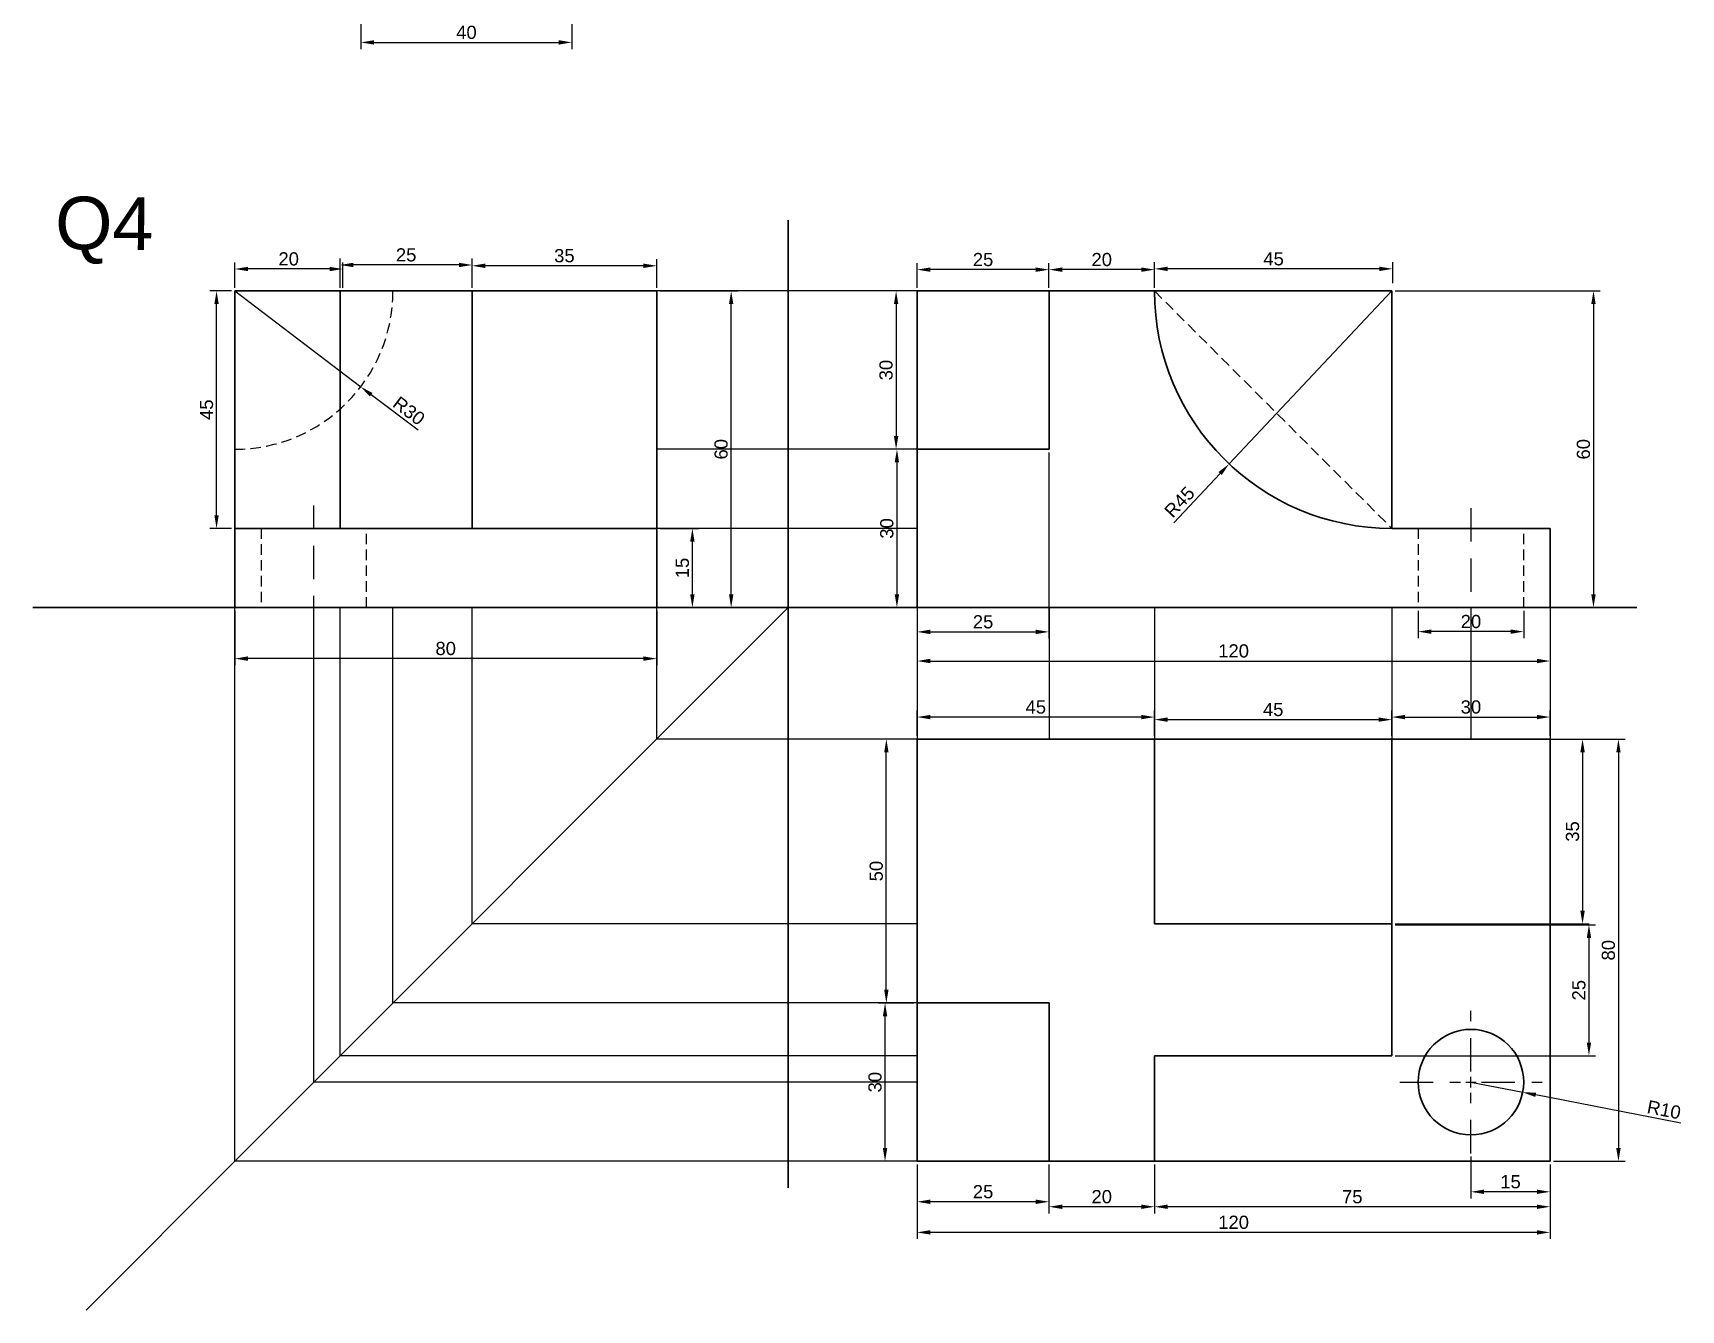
# Model space of a CAD drawing. Header units: millimetres. Extents: x 137 to 7220, y 7466 to 9893.
# Drawn here: x 1798.9 to 2111.3, y 8962.1 to 9204.1 of the extents above; entities that cross this region are included whole.
import ezdxf

# ---------------------------------------------------------------- set-up
doc = ezdxf.new("R2010")
doc.units = ezdxf.units.MM
doc.header["$PDMODE"] = 35
doc.header["$PDSIZE"] = 3
doc.linetypes.add('DASHED2', pattern=[9.525, 6.35, -3.175])
doc.linetypes.add('JIS_02_2.0', pattern=[3, 2, -1])
for name, color, linetype in [('Center Line', 3, 'DASHED2'), ('Dimensions', 1, 'Continuous'), ('Hidden Line', 50, 'JIS_02_2.0'), ('Projection', 140, 'Continuous'), ('Text', 7, 'Continuous')]:
    doc.layers.add(name, color=color, linetype=linetype)
doc.layers.add('Object', color=7, linetype='Continuous', lineweight=30)
doc.styles.get("Standard").update_dxf_attribs({"font": 'arial.ttf'})
doc.dimstyles.new('ISO-25', dxfattribs={"dimtxt": 2.5, "dimasz": 2.5, "dimexe": 1.25, "dimexo": 0.625, "dimtad": 1, "dimdec": 0, "dimtxsty": 'Standard', "dimcen": 2.5, "dimadec": 0, "dimazin": 0, "dimtfac": 1, "dimtdec": 0, "dimtmove": 0, "dimatfit": 3, "dimfxl": 1, "dimarcsym": 0})

# ---------------------------------------------------------------- blocks, each defined once
blk = doc.blocks.new('*D523')
at = {"layer": 'Defpoints', "color": 0, "transparency": 16777216}
for p in [(1861.06, 9210.65), (1901.06, 9210.65), (1901.06, 9202.35)]:
    blk.add_point(p, dxfattribs=at)
at = {"layer": 'Dimensions', "color": 0, "lineweight": -2, "transparency": 16777216}
for p, q in [((1861.06, 9210.02), (1861.06, 9201.1)), ((1901.06, 9210.02), (1901.06, 9201.1)), ((1863.56, 9202.35), (1898.56, 9202.35))]:
    blk.add_line(p, q, dxfattribs=at)
at = {"layer": 'Dimensions', "color": 0, "transparency": 16777216}
for points in [[(1863.56, 9202.77), (1863.56, 9201.93), (1861.06, 9202.35)], [(1898.56, 9202.77), (1898.56, 9201.93), (1901.06, 9202.35)]]:
    blk.add_solid(points, dxfattribs=at)
at = {"layer": 'Dimensions', "color": 0, "transparency": 16777216, "insert": (1881.06, 9204.25), "char_height": 2.5, "attachment_point": 5}
blk.add_mtext('40', dxfattribs=at)
blk = doc.blocks.new('*D527')
at = {"layer": 'Defpoints', "color": 0, "transparency": 16777216}
for p in [(1917.13, 9155.25), (1931.25, 9155.25), (1917.13, 9095.25)]:
    blk.add_point(p, dxfattribs=at)
at = {"layer": 'Dimensions', "color": 0, "lineweight": -2, "transparency": 16777216}
for p, q in [((1917.75, 9155.25), (1932.5, 9155.25)), ((1931.25, 9097.75), (1931.25, 9152.75)), ((1917.75, 9095.25), (1932.5, 9095.25))]:
    blk.add_line(p, q, dxfattribs=at)
at = {"layer": 'Dimensions', "color": 0, "transparency": 16777216}
for points in [[(1930.84, 9152.75), (1931.67, 9152.75), (1931.25, 9155.25)], [(1930.84, 9097.75), (1931.67, 9097.75), (1931.25, 9095.25)]]:
    blk.add_solid(points, dxfattribs=at)
at = {"layer": 'Dimensions', "color": 0, "transparency": 16777216, "insert": (1929.35, 9125.25), "char_height": 2.5, "attachment_point": 5, "rotation": 90}
blk.add_mtext('60', dxfattribs=at)
blk = doc.blocks.new('*D528')
at = {"layer": 'Defpoints', "color": 0, "transparency": 16777216}
for p in [(1917.13, 9110.25), (1923.9, 9110.25), (1917.13, 9095.25)]:
    blk.add_point(p, dxfattribs=at)
at = {"layer": 'Dimensions', "color": 0, "lineweight": -2, "transparency": 16777216}
for p, q in [((1917.75, 9110.25), (1925.15, 9110.25)), ((1923.9, 9097.75), (1923.9, 9107.75)), ((1917.75, 9095.25), (1925.15, 9095.25))]:
    blk.add_line(p, q, dxfattribs=at)
at = {"layer": 'Dimensions', "color": 0, "transparency": 16777216}
for points in [[(1923.48, 9107.75), (1924.32, 9107.75), (1923.9, 9110.25)], [(1923.48, 9097.75), (1924.32, 9097.75), (1923.9, 9095.25)]]:
    blk.add_solid(points, dxfattribs=at)
at = {"layer": 'Dimensions', "color": 0, "transparency": 16777216, "insert": (1922, 9102.75), "char_height": 2.5, "attachment_point": 5, "rotation": 90}
blk.add_mtext('15', dxfattribs=at)
blk = doc.blocks.new('*D529')
at = {"layer": 'Defpoints', "color": 0, "transparency": 16777216}
for p in [(1837.13, 9095.25), (1917.13, 9095.25), (1837.13, 9085.57)]:
    blk.add_point(p, dxfattribs=at)
at = {"layer": 'Dimensions', "color": 0, "lineweight": -2, "transparency": 16777216}
for p, q in [((1837.13, 9094.62), (1837.13, 9084.32)), ((1917.13, 9094.62), (1917.13, 9084.32)), ((1914.63, 9085.57), (1839.63, 9085.57))]:
    blk.add_line(p, q, dxfattribs=at)
at = {"layer": 'Dimensions', "color": 0, "transparency": 16777216}
for points in [[(1839.63, 9085.99), (1839.63, 9085.16), (1837.13, 9085.57)], [(1914.63, 9085.99), (1914.63, 9085.16), (1917.13, 9085.57)]]:
    blk.add_solid(points, dxfattribs=at)
at = {"layer": 'Dimensions', "color": 0, "transparency": 16777216, "insert": (1877.13, 9087.48), "char_height": 2.5, "attachment_point": 5}
blk.add_mtext('80', dxfattribs=at)
blk = doc.blocks.new('*D530')
at = {"layer": 'Defpoints', "color": 0, "transparency": 16777216}
for p in [(1882.13, 9160.02), (1882.13, 9155.25), (1917.13, 9155.25)]:
    blk.add_point(p, dxfattribs=at)
at = {"layer": 'Dimensions', "color": 0, "lineweight": -2, "transparency": 16777216}
for p, q in [((1882.13, 9155.87), (1882.13, 9161.27)), ((1914.63, 9160.02), (1884.63, 9160.02)), ((1917.13, 9155.87), (1917.13, 9161.27))]:
    blk.add_line(p, q, dxfattribs=at)
at = {"layer": 'Dimensions', "color": 0, "transparency": 16777216}
for points in [[(1884.63, 9160.44), (1884.63, 9159.6), (1882.13, 9160.02)], [(1914.63, 9160.44), (1914.63, 9159.6), (1917.13, 9160.02)]]:
    blk.add_solid(points, dxfattribs=at)
at = {"layer": 'Dimensions', "color": 0, "transparency": 16777216, "insert": (1899.63, 9161.92), "char_height": 2.5, "attachment_point": 5}
blk.add_mtext('35', dxfattribs=at)
blk = doc.blocks.new('*D531')
at = {"layer": 'Defpoints', "color": 0, "transparency": 16777216}
for p in [(1857.13, 9160.17), (1857.13, 9155.25), (1882.13, 9155.25)]:
    blk.add_point(p, dxfattribs=at)
at = {"layer": 'Dimensions', "color": 0, "lineweight": -2, "transparency": 16777216}
for p, q in [((1857.13, 9155.87), (1857.13, 9161.42)), ((1879.63, 9160.17), (1859.63, 9160.17)), ((1882.13, 9155.87), (1882.13, 9161.42))]:
    blk.add_line(p, q, dxfattribs=at)
at = {"layer": 'Dimensions', "color": 0, "transparency": 16777216}
for points in [[(1859.63, 9160.59), (1859.63, 9159.75), (1857.13, 9160.17)], [(1879.63, 9160.59), (1879.63, 9159.75), (1882.13, 9160.17)]]:
    blk.add_solid(points, dxfattribs=at)
at = {"layer": 'Dimensions', "color": 0, "transparency": 16777216, "insert": (1869.63, 9162.07), "char_height": 2.5, "attachment_point": 5}
blk.add_mtext('25', dxfattribs=at)
blk = doc.blocks.new('*D532')
at = {"layer": 'Defpoints', "color": 0, "transparency": 16777216}
for p in [(1837.13, 9159.41), (1837.13, 9155.25), (1857.6, 9155.25)]:
    blk.add_point(p, dxfattribs=at)
at = {"layer": 'Dimensions', "color": 0, "lineweight": -2, "transparency": 16777216}
for p, q in [((1837.13, 9155.87), (1837.13, 9160.66)), ((1855.1, 9159.41), (1839.63, 9159.41)), ((1857.6, 9155.87), (1857.6, 9160.66))]:
    blk.add_line(p, q, dxfattribs=at)
at = {"layer": 'Dimensions', "color": 0, "transparency": 16777216}
for points in [[(1839.63, 9159.83), (1839.63, 9159), (1837.13, 9159.41)], [(1855.1, 9159.83), (1855.1, 9159), (1857.6, 9159.41)]]:
    blk.add_solid(points, dxfattribs=at)
at = {"layer": 'Dimensions', "color": 0, "transparency": 16777216, "insert": (1847.36, 9161.31), "char_height": 2.5, "attachment_point": 5}
blk.add_mtext('20', dxfattribs=at)
blk = doc.blocks.new('*D533')
at = {"layer": 'Defpoints', "color": 0, "transparency": 16777216}
for p in [(1837.13, 9155.25), (1861.01, 9137.09)]:
    blk.add_point(p, dxfattribs=at)
at = {"layer": 'Dimensions', "color": 0, "lineweight": -2, "transparency": 16777216}
for p, q in [((1837.13, 9155.25), (1861.01, 9137.09)), ((1871.88, 9128.84), (1863, 9135.58))]:
    blk.add_line(p, q, dxfattribs=at)
at = {"layer": 'Dimensions', "color": 0, "transparency": 16777216}
blk.add_solid([(1863.25, 9135.91), (1862.75, 9135.25), (1861.01, 9137.09)], dxfattribs=at)
at = {"layer": 'Dimensions', "color": 0, "transparency": 16777216, "insert": (1870.16, 9132.53), "char_height": 2.5, "attachment_point": 5, "rotation": 322.7643}
blk.add_mtext('R30', dxfattribs=at)
blk = doc.blocks.new('*D534')
at = {"layer": 'Defpoints', "color": 0, "transparency": 16777216}
for p in [(1833.68, 9155.25), (1837.13, 9155.25), (1837.13, 9110.25)]:
    blk.add_point(p, dxfattribs=at)
at = {"layer": 'Dimensions', "color": 0, "lineweight": -2, "transparency": 16777216}
for p, q in [((1836.5, 9155.25), (1832.43, 9155.25)), ((1833.68, 9112.75), (1833.68, 9152.75)), ((1836.5, 9110.25), (1832.43, 9110.25))]:
    blk.add_line(p, q, dxfattribs=at)
at = {"layer": 'Dimensions', "color": 0, "transparency": 16777216}
for points in [[(1833.27, 9152.75), (1834.1, 9152.75), (1833.68, 9155.25)], [(1833.27, 9112.75), (1834.1, 9112.75), (1833.68, 9110.25)]]:
    blk.add_solid(points, dxfattribs=at)
at = {"layer": 'Dimensions', "color": 0, "transparency": 16777216, "insert": (1831.79, 9132.75), "char_height": 2.5, "attachment_point": 5, "rotation": 90}
blk.add_mtext('45', dxfattribs=at)
blk = doc.blocks.new('*D535')
at = {"layer": 'Defpoints', "color": 0, "transparency": 16777216}
for p in [(2056.51, 9155.25), (2086.51, 9095.25), (2094.74, 9095.25)]:
    blk.add_point(p, dxfattribs=at)
at = {"layer": 'Dimensions', "color": 0, "lineweight": -2, "transparency": 16777216}
for p, q in [((2057.14, 9155.25), (2095.99, 9155.25)), ((2094.74, 9152.75), (2094.74, 9097.75)), ((2087.14, 9095.25), (2095.99, 9095.25))]:
    blk.add_line(p, q, dxfattribs=at)
at = {"layer": 'Dimensions', "color": 0, "transparency": 16777216}
for points in [[(2094.32, 9152.75), (2095.16, 9152.75), (2094.74, 9155.25)], [(2094.32, 9097.75), (2095.16, 9097.75), (2094.74, 9095.25)]]:
    blk.add_solid(points, dxfattribs=at)
at = {"layer": 'Dimensions', "color": 0, "transparency": 16777216, "insert": (2092.84, 9125.25), "char_height": 2.5, "attachment_point": 5, "rotation": 90}
blk.add_mtext('60', dxfattribs=at)
blk = doc.blocks.new('*D536')
at = {"layer": 'Defpoints', "color": 0, "transparency": 16777216}
for p in [(2011.51, 9159.44), (2011.51, 9155.25), (2056.67, 9156.1)]:
    blk.add_point(p, dxfattribs=at)
at = {"layer": 'Dimensions', "color": 0, "lineweight": -2, "transparency": 16777216}
for p, q in [((2011.51, 9155.87), (2011.51, 9160.69)), ((2054.17, 9159.44), (2014.01, 9159.44)), ((2056.67, 9156.72), (2056.67, 9160.69))]:
    blk.add_line(p, q, dxfattribs=at)
at = {"layer": 'Dimensions', "color": 0, "transparency": 16777216}
for points in [[(2014.01, 9159.85), (2014.01, 9159.02), (2011.51, 9159.44)], [(2054.17, 9159.85), (2054.17, 9159.02), (2056.67, 9159.44)]]:
    blk.add_solid(points, dxfattribs=at)
at = {"layer": 'Dimensions', "color": 0, "transparency": 16777216, "insert": (2034.09, 9161.33), "char_height": 2.5, "attachment_point": 5}
blk.add_mtext('45', dxfattribs=at)
blk = doc.blocks.new('*D537')
at = {"layer": 'Defpoints', "color": 0, "transparency": 16777216}
for p in [(1991.51, 9159.29), (1991.51, 9155.25), (2011.51, 9155.25)]:
    blk.add_point(p, dxfattribs=at)
at = {"layer": 'Dimensions', "color": 0, "lineweight": -2, "transparency": 16777216}
for p, q in [((1991.51, 9155.87), (1991.51, 9160.54)), ((2009.01, 9159.29), (1994.01, 9159.29)), ((2011.51, 9155.87), (2011.51, 9160.54))]:
    blk.add_line(p, q, dxfattribs=at)
at = {"layer": 'Dimensions', "color": 0, "transparency": 16777216}
for points in [[(1994.01, 9159.7), (1994.01, 9158.87), (1991.51, 9159.29)], [(2009.01, 9159.7), (2009.01, 9158.87), (2011.51, 9159.29)]]:
    blk.add_solid(points, dxfattribs=at)
at = {"layer": 'Dimensions', "color": 0, "transparency": 16777216, "insert": (2001.51, 9161.19), "char_height": 2.5, "attachment_point": 5}
blk.add_mtext('20', dxfattribs=at)
blk = doc.blocks.new('*D538')
at = {"layer": 'Defpoints', "color": 0, "transparency": 16777216}
for p in [(1966.51, 9159.29), (1966.51, 9155.25), (1991.51, 9155.25)]:
    blk.add_point(p, dxfattribs=at)
at = {"layer": 'Dimensions', "color": 0, "lineweight": -2, "transparency": 16777216}
for p, q in [((1966.51, 9155.87), (1966.51, 9160.54)), ((1989.01, 9159.29), (1969.01, 9159.29)), ((1991.51, 9155.87), (1991.51, 9160.54))]:
    blk.add_line(p, q, dxfattribs=at)
at = {"layer": 'Dimensions', "color": 0, "transparency": 16777216}
for points in [[(1969.01, 9159.7), (1969.01, 9158.87), (1966.51, 9159.29)], [(1989.01, 9159.7), (1989.01, 9158.87), (1991.51, 9159.29)]]:
    blk.add_solid(points, dxfattribs=at)
at = {"layer": 'Dimensions', "color": 0, "transparency": 16777216, "insert": (1979.01, 9161.19), "char_height": 2.5, "attachment_point": 5}
blk.add_mtext('25', dxfattribs=at)
blk = doc.blocks.new('*D539')
at = {"layer": 'Defpoints', "color": 0, "transparency": 16777216}
for p in [(1966.51, 9155.25), (1962.52, 9125.25), (1966.51, 9125.25)]:
    blk.add_point(p, dxfattribs=at)
at = {"layer": 'Dimensions', "color": 0, "lineweight": -2, "transparency": 16777216}
for p, q in [((1965.89, 9155.25), (1961.27, 9155.25)), ((1962.52, 9152.75), (1962.52, 9127.75)), ((1965.89, 9125.25), (1961.27, 9125.25))]:
    blk.add_line(p, q, dxfattribs=at)
at = {"layer": 'Dimensions', "color": 0, "transparency": 16777216}
for points in [[(1962.11, 9152.75), (1962.94, 9152.75), (1962.52, 9155.25)], [(1962.11, 9127.75), (1962.94, 9127.75), (1962.52, 9125.25)]]:
    blk.add_solid(points, dxfattribs=at)
at = {"layer": 'Dimensions', "color": 0, "transparency": 16777216, "insert": (1960.62, 9140.25), "char_height": 2.5, "attachment_point": 5, "rotation": 90}
blk.add_mtext('30', dxfattribs=at)
blk = doc.blocks.new('*D540')
at = {"layer": 'Defpoints', "color": 0, "transparency": 16777216}
for p in [(1966.51, 9125.25), (1962.68, 9095.25), (1966.51, 9095.25)]:
    blk.add_point(p, dxfattribs=at)
at = {"layer": 'Dimensions', "color": 0, "lineweight": -2, "transparency": 16777216}
for p, q in [((1965.89, 9125.25), (1961.43, 9125.25)), ((1962.68, 9122.75), (1962.68, 9097.75)), ((1965.89, 9095.25), (1961.43, 9095.25))]:
    blk.add_line(p, q, dxfattribs=at)
at = {"layer": 'Dimensions', "color": 0, "transparency": 16777216}
for points in [[(1962.26, 9122.75), (1963.09, 9122.75), (1962.68, 9125.25)], [(1962.26, 9097.75), (1963.09, 9097.75), (1962.68, 9095.25)]]:
    blk.add_solid(points, dxfattribs=at)
at = {"layer": 'Dimensions', "color": 0, "transparency": 16777216, "insert": (1960.77, 9110.25), "char_height": 2.5, "attachment_point": 5, "rotation": 90}
blk.add_mtext('30', dxfattribs=at)
blk = doc.blocks.new('*D541')
at = {"layer": 'Defpoints', "color": 0, "transparency": 16777216}
for p in [(1966.51, 9095.25), (2086.51, 9095.25), (2086.51, 9085.12)]:
    blk.add_point(p, dxfattribs=at)
at = {"layer": 'Dimensions', "color": 0, "lineweight": -2, "transparency": 16777216}
for p, q in [((1966.51, 9094.62), (1966.51, 9083.87)), ((2086.51, 9094.62), (2086.51, 9083.87)), ((1969.01, 9085.12), (2084.01, 9085.12))]:
    blk.add_line(p, q, dxfattribs=at)
at = {"layer": 'Dimensions', "color": 0, "transparency": 16777216}
for points in [[(1969.01, 9085.54), (1969.01, 9084.7), (1966.51, 9085.12)], [(2084.01, 9085.54), (2084.01, 9084.7), (2086.51, 9085.12)]]:
    blk.add_solid(points, dxfattribs=at)
at = {"layer": 'Dimensions', "color": 0, "transparency": 16777216, "insert": (2026.51, 9087.02), "char_height": 2.5, "attachment_point": 5}
blk.add_mtext('120', dxfattribs=at)
blk = doc.blocks.new('*D542')
at = {"layer": 'Defpoints', "color": 0, "transparency": 16777216}
for p in [(2061.51, 9095.25), (2081.51, 9095.25), (2061.51, 9090.69)]:
    blk.add_point(p, dxfattribs=at)
at = {"layer": 'Dimensions', "color": 0, "lineweight": -2, "transparency": 16777216}
for p, q in [((2061.51, 9094.62), (2061.51, 9089.44)), ((2081.51, 9094.62), (2081.51, 9089.44)), ((2079.01, 9090.69), (2064.01, 9090.69))]:
    blk.add_line(p, q, dxfattribs=at)
at = {"layer": 'Dimensions', "color": 0, "transparency": 16777216}
for points in [[(2064.01, 9091.11), (2064.01, 9090.27), (2061.51, 9090.69)], [(2079.01, 9091.11), (2079.01, 9090.27), (2081.51, 9090.69)]]:
    blk.add_solid(points, dxfattribs=at)
at = {"layer": 'Dimensions', "color": 0, "transparency": 16777216, "insert": (2071.51, 9092.59), "char_height": 2.5, "attachment_point": 5}
blk.add_mtext('20', dxfattribs=at)
blk = doc.blocks.new('*D543')
at = {"layer": 'Defpoints', "color": 0, "transparency": 16777216}
for p in [(1966.51, 9125.25), (1991.51, 9125.25), (1991.51, 9090.64)]:
    blk.add_point(p, dxfattribs=at)
at = {"layer": 'Dimensions', "color": 0, "lineweight": -2, "transparency": 16777216}
for p, q in [((1966.51, 9124.62), (1966.51, 9089.39)), ((1991.51, 9124.62), (1991.51, 9089.39)), ((1969.01, 9090.64), (1989.01, 9090.64))]:
    blk.add_line(p, q, dxfattribs=at)
at = {"layer": 'Dimensions', "color": 0, "transparency": 16777216}
for points in [[(1969.01, 9091.06), (1969.01, 9090.22), (1966.51, 9090.64)], [(1989.01, 9091.06), (1989.01, 9090.22), (1991.51, 9090.64)]]:
    blk.add_solid(points, dxfattribs=at)
at = {"layer": 'Dimensions', "color": 0, "transparency": 16777216, "insert": (1979.01, 9092.54), "char_height": 2.5, "attachment_point": 5}
blk.add_mtext('25', dxfattribs=at)
blk = doc.blocks.new('*D544')
at = {"layer": 'Defpoints', "color": 0, "transparency": 16777216}
for p in [(2086.51, 9070.31), (2086.51, 8990.31), (2099.47, 8990.31)]:
    blk.add_point(p, dxfattribs=at)
at = {"layer": 'Dimensions', "color": 0, "lineweight": -2, "transparency": 16777216}
for p, q in [((2087.14, 9070.31), (2100.72, 9070.31)), ((2099.47, 9067.81), (2099.47, 8992.81)), ((2087.14, 8990.31), (2100.72, 8990.31))]:
    blk.add_line(p, q, dxfattribs=at)
at = {"layer": 'Dimensions', "color": 0, "transparency": 16777216}
for points in [[(2099.06, 9067.81), (2099.89, 9067.81), (2099.47, 9070.31)], [(2099.06, 8992.81), (2099.89, 8992.81), (2099.47, 8990.31)]]:
    blk.add_solid(points, dxfattribs=at)
at = {"layer": 'Dimensions', "color": 0, "transparency": 16777216, "insert": (2097.57, 9030.31), "char_height": 2.5, "attachment_point": 5, "rotation": 90}
blk.add_mtext('80', dxfattribs=at)
blk = doc.blocks.new('*D545')
at = {"layer": 'Defpoints', "color": 0, "transparency": 16777216}
for p in [(1966.51, 8990.31), (2086.51, 8990.31), (1966.51, 8976.84)]:
    blk.add_point(p, dxfattribs=at)
at = {"layer": 'Dimensions', "color": 0, "lineweight": -2, "transparency": 16777216}
for p, q in [((1966.51, 8989.69), (1966.51, 8975.59)), ((2086.51, 8989.69), (2086.51, 8975.59)), ((2084.01, 8976.84), (1969.01, 8976.84))]:
    blk.add_line(p, q, dxfattribs=at)
at = {"layer": 'Dimensions', "color": 0, "transparency": 16777216}
for points in [[(1969.01, 8977.26), (1969.01, 8976.42), (1966.51, 8976.84)], [(2084.01, 8977.26), (2084.01, 8976.42), (2086.51, 8976.84)]]:
    blk.add_solid(points, dxfattribs=at)
at = {"layer": 'Dimensions', "color": 0, "transparency": 16777216, "insert": (2026.51, 8978.74), "char_height": 2.5, "attachment_point": 5}
blk.add_mtext('120', dxfattribs=at)
blk = doc.blocks.new('*D546')
at = {"layer": 'Defpoints', "color": 0, "transparency": 16777216}
for p in [(1991.51, 8990.31), (2011.51, 8990.31), (1991.51, 8981.7)]:
    blk.add_point(p, dxfattribs=at)
at = {"layer": 'Dimensions', "color": 0, "lineweight": -2, "transparency": 16777216}
for p, q in [((1991.51, 8989.69), (1991.51, 8980.45)), ((2011.51, 8989.69), (2011.51, 8980.45)), ((2009.01, 8981.7), (1994.01, 8981.7))]:
    blk.add_line(p, q, dxfattribs=at)
at = {"layer": 'Dimensions', "color": 0, "transparency": 16777216}
for points in [[(1994.01, 8982.11), (1994.01, 8981.28), (1991.51, 8981.7)], [(2009.01, 8982.11), (2009.01, 8981.28), (2011.51, 8981.7)]]:
    blk.add_solid(points, dxfattribs=at)
at = {"layer": 'Dimensions', "color": 0, "transparency": 16777216, "insert": (2001.51, 8983.6), "char_height": 2.5, "attachment_point": 5}
blk.add_mtext('20', dxfattribs=at)
blk = doc.blocks.new('*D418')
at = {"layer": 'Defpoints', "color": 0, "transparency": 16777216}
for p in [(1966.51, 8990.31), (1991.51, 8990.31), (1966.51, 8982.64)]:
    blk.add_point(p, dxfattribs=at)
at = {"layer": 'Dimensions', "color": 0, "lineweight": -2, "transparency": 16777216}
for p, q in [((1966.51, 8989.69), (1966.51, 8981.39)), ((1991.51, 8989.69), (1991.51, 8981.39)), ((1989.01, 8982.64), (1969.01, 8982.64))]:
    blk.add_line(p, q, dxfattribs=at)
at = {"layer": 'Dimensions', "color": 0, "transparency": 16777216}
for points in [[(1969.01, 8983.06), (1969.01, 8982.22), (1966.51, 8982.64)], [(1989.01, 8983.06), (1989.01, 8982.22), (1991.51, 8982.64)]]:
    blk.add_solid(points, dxfattribs=at)
at = {"layer": 'Dimensions', "color": 0, "transparency": 16777216, "insert": (1979.01, 8984.54), "char_height": 2.5, "attachment_point": 5}
blk.add_mtext('25', dxfattribs=at)
blk = doc.blocks.new('*D419')
at = {"layer": 'Defpoints', "color": 0, "transparency": 16777216}
for p in [(2011.51, 8990.31), (2086.51, 8990.31), (2011.51, 8981.7)]:
    blk.add_point(p, dxfattribs=at)
at = {"layer": 'Dimensions', "color": 0, "lineweight": -2, "transparency": 16777216}
for p, q in [((2011.51, 8989.69), (2011.51, 8980.45)), ((2086.51, 8989.69), (2086.51, 8980.45)), ((2084.01, 8981.7), (2014.01, 8981.7))]:
    blk.add_line(p, q, dxfattribs=at)
at = {"layer": 'Dimensions', "color": 0, "transparency": 16777216}
for points in [[(2014.01, 8982.11), (2014.01, 8981.28), (2011.51, 8981.7)], [(2084.01, 8982.11), (2084.01, 8981.28), (2086.51, 8981.7)]]:
    blk.add_solid(points, dxfattribs=at)
at = {"layer": 'Dimensions', "color": 0, "transparency": 16777216, "insert": (2049.01, 8983.59), "char_height": 2.5, "attachment_point": 5}
blk.add_mtext('75', dxfattribs=at)
blk = doc.blocks.new('*D547')
at = {"layer": 'Defpoints', "color": 0, "transparency": 16777216}
for p in [(1960.43, 9020.31), (1966.51, 9020.31), (1966.51, 8990.31)]:
    blk.add_point(p, dxfattribs=at)
at = {"layer": 'Dimensions', "color": 0, "lineweight": -2, "transparency": 16777216}
for p, q in [((1965.89, 9020.31), (1959.18, 9020.31)), ((1960.43, 8992.81), (1960.43, 9017.81)), ((1965.89, 8990.31), (1959.18, 8990.31))]:
    blk.add_line(p, q, dxfattribs=at)
at = {"layer": 'Dimensions', "color": 0, "transparency": 16777216}
for points in [[(1960.01, 9017.81), (1960.85, 9017.81), (1960.43, 9020.31)], [(1960.01, 8992.81), (1960.85, 8992.81), (1960.43, 8990.31)]]:
    blk.add_solid(points, dxfattribs=at)
at = {"layer": 'Dimensions', "color": 0, "transparency": 16777216, "insert": (1958.53, 9005.31), "char_height": 2.5, "attachment_point": 5, "rotation": 90}
blk.add_mtext('30', dxfattribs=at)
blk = doc.blocks.new('*D548')
at = {"layer": 'Defpoints', "color": 0, "transparency": 16777216}
for p in [(1960.67, 9070.31), (1966.51, 9070.31), (1966.51, 9020.31)]:
    blk.add_point(p, dxfattribs=at)
at = {"layer": 'Dimensions', "color": 0, "lineweight": -2, "transparency": 16777216}
for p, q in [((1965.89, 9070.31), (1959.42, 9070.31)), ((1960.67, 9022.81), (1960.67, 9067.81)), ((1965.89, 9020.31), (1959.42, 9020.31))]:
    blk.add_line(p, q, dxfattribs=at)
at = {"layer": 'Dimensions', "color": 0, "transparency": 16777216}
for points in [[(1960.26, 9067.81), (1961.09, 9067.81), (1960.67, 9070.31)], [(1960.26, 9022.81), (1961.09, 9022.81), (1960.67, 9020.31)]]:
    blk.add_solid(points, dxfattribs=at)
at = {"layer": 'Dimensions', "color": 0, "transparency": 16777216, "insert": (1958.77, 9045.31), "char_height": 2.5, "attachment_point": 5, "rotation": 90}
blk.add_mtext('50', dxfattribs=at)
blk = doc.blocks.new('*D549')
at = {"layer": 'Defpoints', "color": 0, "transparency": 16777216}
for p in [(1966.51, 9074.5), (1966.51, 9070.31), (2011.51, 9070.31)]:
    blk.add_point(p, dxfattribs=at)
at = {"layer": 'Dimensions', "color": 0, "lineweight": -2, "transparency": 16777216}
for p, q in [((1966.51, 9070.94), (1966.51, 9075.75)), ((2009.01, 9074.5), (1969.01, 9074.5)), ((2011.51, 9070.94), (2011.51, 9075.75))]:
    blk.add_line(p, q, dxfattribs=at)
at = {"layer": 'Dimensions', "color": 0, "transparency": 16777216}
for points in [[(1969.01, 9074.91), (1969.01, 9074.08), (1966.51, 9074.5)], [(2009.01, 9074.91), (2009.01, 9074.08), (2011.51, 9074.5)]]:
    blk.add_solid(points, dxfattribs=at)
at = {"layer": 'Dimensions', "color": 0, "transparency": 16777216, "insert": (1989.01, 9076.39), "char_height": 2.5, "attachment_point": 5}
blk.add_mtext('45', dxfattribs=at)
blk = doc.blocks.new('*D550')
at = {"layer": 'Defpoints', "color": 0, "transparency": 16777216}
for p in [(2056.51, 9074.01), (2011.51, 9070.31), (2056.51, 9070.31)]:
    blk.add_point(p, dxfattribs=at)
at = {"layer": 'Dimensions', "color": 0, "lineweight": -2, "transparency": 16777216}
for p, q in [((2011.51, 9070.94), (2011.51, 9075.26)), ((2014.01, 9074.01), (2054.01, 9074.01)), ((2056.51, 9070.94), (2056.51, 9075.26))]:
    blk.add_line(p, q, dxfattribs=at)
at = {"layer": 'Dimensions', "color": 0, "transparency": 16777216}
for points in [[(2014.01, 9074.43), (2014.01, 9073.6), (2011.51, 9074.01)], [(2054.01, 9074.43), (2054.01, 9073.6), (2056.51, 9074.01)]]:
    blk.add_solid(points, dxfattribs=at)
at = {"layer": 'Dimensions', "color": 0, "transparency": 16777216, "insert": (2034.01, 9075.91), "char_height": 2.5, "attachment_point": 5}
blk.add_mtext('45', dxfattribs=at)
blk = doc.blocks.new('*D420')
at = {"layer": 'Defpoints', "color": 0, "transparency": 16777216}
for p in [(2086.51, 9074.5), (2056.51, 9070.31), (2086.51, 9070.31)]:
    blk.add_point(p, dxfattribs=at)
at = {"layer": 'Dimensions', "color": 0, "lineweight": -2, "transparency": 16777216}
for p, q in [((2056.51, 9070.94), (2056.51, 9075.75)), ((2059.01, 9074.5), (2084.01, 9074.5)), ((2086.51, 9070.94), (2086.51, 9075.75))]:
    blk.add_line(p, q, dxfattribs=at)
at = {"layer": 'Dimensions', "color": 0, "transparency": 16777216}
for points in [[(2059.01, 9074.91), (2059.01, 9074.08), (2056.51, 9074.5)], [(2084.01, 9074.91), (2084.01, 9074.08), (2086.51, 9074.5)]]:
    blk.add_solid(points, dxfattribs=at)
at = {"layer": 'Dimensions', "color": 0, "transparency": 16777216, "insert": (2071.51, 9076.4), "char_height": 2.5, "attachment_point": 5}
blk.add_mtext('30', dxfattribs=at)
blk = doc.blocks.new('*D551')
at = {"layer": 'Defpoints', "color": 0, "transparency": 16777216}
for p in [(2056.51, 9070.31), (2056.51, 9035.31), (2092.67, 9035.31)]:
    blk.add_point(p, dxfattribs=at)
at = {"layer": 'Dimensions', "color": 0, "lineweight": -2, "transparency": 16777216}
for p, q in [((2057.14, 9070.31), (2093.92, 9070.31)), ((2092.67, 9067.81), (2092.67, 9037.81)), ((2057.14, 9035.31), (2093.92, 9035.31))]:
    blk.add_line(p, q, dxfattribs=at)
at = {"layer": 'Dimensions', "color": 0, "transparency": 16777216}
for points in [[(2092.25, 9067.81), (2093.09, 9067.81), (2092.67, 9070.31)], [(2092.25, 9037.81), (2093.09, 9037.81), (2092.67, 9035.31)]]:
    blk.add_solid(points, dxfattribs=at)
at = {"layer": 'Dimensions', "color": 0, "transparency": 16777216, "insert": (2090.77, 9052.81), "char_height": 2.5, "attachment_point": 5, "rotation": 90}
blk.add_mtext('35', dxfattribs=at)
blk = doc.blocks.new('*D552')
at = {"layer": 'Defpoints', "color": 0, "transparency": 16777216}
for p in [(2056.51, 9035.14), (2056.51, 9010.31), (2093.88, 9010.31)]:
    blk.add_point(p, dxfattribs=at)
at = {"layer": 'Dimensions', "color": 0, "lineweight": -2, "transparency": 16777216}
for p, q in [((2057.14, 9035.14), (2095.13, 9035.14)), ((2093.88, 9032.64), (2093.88, 9012.81)), ((2057.14, 9010.31), (2095.13, 9010.31))]:
    blk.add_line(p, q, dxfattribs=at)
at = {"layer": 'Dimensions', "color": 0, "transparency": 16777216}
for points in [[(2093.47, 9032.64), (2094.3, 9032.64), (2093.88, 9035.14)], [(2093.47, 9012.81), (2094.3, 9012.81), (2093.88, 9010.31)]]:
    blk.add_solid(points, dxfattribs=at)
at = {"layer": 'Dimensions', "color": 0, "transparency": 16777216, "insert": (2091.98, 9022.73), "char_height": 2.5, "attachment_point": 5, "rotation": 90}
blk.add_mtext('25', dxfattribs=at)
blk = doc.blocks.new('*D553')
at = {"layer": 'Defpoints', "color": 0, "transparency": 16777216}
for p in [(2071.51, 9005.31), (2081.32, 9003.39)]:
    blk.add_point(p, dxfattribs=at)
at = {"layer": 'Dimensions', "color": 0, "lineweight": -2, "transparency": 16777216}
for p, q in [((2071.51, 9005.31), (2081.32, 9003.39)), ((2111.28, 8997.52), (2083.78, 9002.91))]:
    blk.add_line(p, q, dxfattribs=at)
at = {"layer": 'Dimensions', "color": 0, "transparency": 16777216}
blk.add_solid([(2083.86, 9003.32), (2083.7, 9002.5), (2081.32, 9003.39)], dxfattribs=at)
at = {"layer": 'Dimensions', "color": 0, "transparency": 16777216, "insert": (2108.11, 9000.08), "char_height": 2.5, "attachment_point": 5, "rotation": 348.9163}
blk.add_mtext('R10', dxfattribs=at)
blk = doc.blocks.new('*U408')
at = {"layer": 'Center Line', "color": 0, "transparency": 16777216}
for p, q in [((0, 2), (0, 13.5)), ((-13.5, 0), (-2, 0)), ((2, 0), (13.5, 0)), ((0, -13.5), (0, -2))]:
    blk.add_line(p, q, dxfattribs=at)
at = {"layer": 'Center Line', "color": 0, "linetype": 'Continuous', "transparency": 16777216}
for p, q in [((-1, 0), (1, 0)), ((0, -1), (0, 1))]:
    blk.add_line(p, q, dxfattribs=at)
blk = doc.blocks.new('*D461')
at = {"layer": 'Defpoints', "color": 0, "transparency": 16777216}
for p in [(2056.51, 9155.25), (2025.67, 9122.48)]:
    blk.add_point(p, dxfattribs=at)
at = {"layer": 'Dimensions', "color": 0, "lineweight": -2, "transparency": 16777216}
for p, q in [((2056.51, 9155.25), (2025.67, 9122.48)), ((2015.16, 9111.31), (2023.96, 9120.66))]:
    blk.add_line(p, q, dxfattribs=at)
at = {"layer": 'Dimensions', "color": 0, "transparency": 16777216}
blk.add_solid([(2023.65, 9120.94), (2024.26, 9120.37), (2025.67, 9122.48)], dxfattribs=at)
at = {"layer": 'Dimensions', "color": 0, "transparency": 16777216, "insert": (2016.26, 9115.25), "char_height": 2.5, "attachment_point": 5, "rotation": 46.7363}
blk.add_mtext('R45', dxfattribs=at)
blk = doc.blocks.new('*D462')
at = {"layer": 'Defpoints', "color": 0, "transparency": 16777216}
for p in [(2071.51, 8991.81), (2086.51, 8990.31), (2071.51, 8984.53)]:
    blk.add_point(p, dxfattribs=at)
at = {"layer": 'Dimensions', "color": 0, "lineweight": -2, "transparency": 16777216}
for p, q in [((2071.51, 8991.19), (2071.51, 8983.28)), ((2086.51, 8989.69), (2086.51, 8983.28)), ((2084.01, 8984.53), (2074.01, 8984.53))]:
    blk.add_line(p, q, dxfattribs=at)
at = {"layer": 'Dimensions', "color": 0, "transparency": 16777216}
for points in [[(2074.01, 8984.95), (2074.01, 8984.12), (2071.51, 8984.53)], [(2084.01, 8984.95), (2084.01, 8984.12), (2086.51, 8984.53)]]:
    blk.add_solid(points, dxfattribs=at)
at = {"layer": 'Dimensions', "color": 0, "transparency": 16777216, "insert": (2079.01, 8986.43), "char_height": 2.5, "attachment_point": 5}
blk.add_mtext('15', dxfattribs=at)

msp = doc.modelspace()

# ---------------------------------------------------------------- linework, layer by layer
at = {"layer": 'Center Line'}
for p, q in [((1852.127, 9091.091), (1852.127, 9114.59)), ((2071.511, 9114.093), (2071.511, 9091.325))]:
    msp.add_line(p, q, dxfattribs=at)
at = {"layer": 'Hidden Line'}
for p, q in [((2011.511, 9155.245), (2056.511, 9110.245)), ((1842.127, 9110.245), (1842.127, 9095.245)), ((1862.127, 9095.245), (1862.127, 9110.245)), ((2061.511, 9110.245), (2061.511, 9095.245)), ((2081.511, 9095.245), (2081.511, 9110.245))]:
    msp.add_line(p, q, dxfattribs=at)
msp.add_arc((1837.127, 9155.245), 30, 270, 0, dxfattribs=at)
at = {"layer": 'Object'}
for p, q in [((1942.059, 9168.664), (1942.059, 8985.3)), ((1837.127, 9095.245), (1837.127, 9155.245)), ((1837.127, 9155.245), (1917.127, 9155.245)), ((1857.127, 9110.245), (1857.127, 9155.245)), ((1857.127, 9155.245), (1882.127, 9155.245)), ((1882.127, 9155.245), (1882.127, 9110.245)), ((1917.127, 9155.245), (1917.127, 9095.245)), ((1966.511, 9125.245), (1966.511, 9155.245)), ((1966.511, 9155.245), (1991.511, 9155.245)), ((1991.511, 9155.245), (1991.511, 9125.245)), ((1991.511, 9155.245), (2011.511, 9155.245)), ((2011.511, 9155.245), (2056.511, 9155.245)), ((2056.511, 9155.245), (2056.511, 9110.245)), ((1966.511, 9095.245), (1966.511, 9125.245)), ((1991.511, 9125.245), (1966.511, 9125.245)), ((1882.127, 9110.245), (1837.127, 9110.245)), ((1917.127, 9110.245), (1857.127, 9110.245)), ((2086.511, 9110.245), (2056.511, 9110.245)), ((2086.511, 9095.245), (2086.511, 9110.245)), ((2102.971, 9095.245), (1798.876, 9095.245)), ((1917.127, 9095.245), (1837.127, 9095.245)), ((1942.059, 9095.245), (1837.586, 8990.773)), ((1966.511, 9095.245), (2086.511, 9095.245)), ((2086.511, 9095.245), (2102.971, 9095.245)), ((1966.511, 8990.314), (1966.511, 9070.314)), ((1966.511, 9070.314), (2086.511, 9070.314)), ((1966.511, 9070.314), (2011.511, 9070.314)), ((2011.511, 9070.314), (2011.511, 9035.314)), ((2056.511, 9070.314), (2056.511, 9035.314)), ((2086.511, 9070.314), (2086.511, 8990.314)), ((2011.511, 9035.314), (2056.511, 9035.314)), ((2056.511, 9035.314), (2056.511, 9010.314)), ((1991.511, 9020.314), (1966.511, 9020.314)), ((1991.511, 8990.314), (1991.511, 9020.314)), ((2056.511, 9010.314), (2011.511, 9010.314)), ((2011.511, 9010.314), (2011.511, 8990.314)), ((1837.586, 8990.773), (1808.941, 8962.128)), ((2086.511, 8990.314), (1966.511, 8990.314)), ((2011.511, 8990.314), (1991.511, 8990.314))]:
    msp.add_line(p, q, dxfattribs=at)
msp.add_circle((2071.511, 9005.314), 10, dxfattribs=at)
msp.add_arc((2056.511, 9155.245), 45, 180, 270, dxfattribs=at)
at = {"layer": 'Projection'}
for p, q in [((1966.511, 9155.245), (1837.127, 9155.245)), ((1837.127, 8990.314), (1837.127, 9155.245)), ((1857.127, 9110.245), (1857.127, 9155.245)), ((1882.127, 9110.245), (1882.127, 9155.245)), ((1917.127, 9070.314), (1917.127, 9155.245)), ((1966.511, 9125.245), (1917.127, 9125.245)), ((1966.511, 9110.245), (1837.127, 9110.245)), ((1852.127, 9005.314), (1852.127, 9095.245)), ((1857.127, 9010.314), (1857.127, 9095.245)), ((1867.127, 9020.314), (1867.127, 9095.245)), ((1882.127, 9035.314), (1882.127, 9095.245)), ((1966.511, 9095.245), (1966.511, 8990.314)), ((1991.511, 9095.245), (1991.511, 9070.314)), ((2011.511, 9095.245), (2011.511, 9035.314)), ((2056.511, 9095.245), (2056.511, 9010.314)), ((2071.511, 9095.245), (2071.511, 9070.314)), ((2086.511, 9095.245), (2086.511, 8990.314)), ((1966.511, 9070.314), (1917.127, 9070.314)), ((1966.511, 9035.314), (1882.127, 9035.314)), ((1966.511, 9020.314), (1867.127, 9020.314)), ((1991.511, 9020.314), (1991.511, 8990.314)), ((1966.511, 9010.314), (1857.127, 9010.314)), ((2011.511, 9010.314), (2011.511, 8990.314)), ((1966.511, 9005.314), (1852.127, 9005.314)), ((1966.511, 8990.314), (1837.127, 8990.314))]:
    msp.add_line(p, q, dxfattribs=at)

# ---------------------------------------------------------------- block references
at = {"layer": 'Center Line'}
msp.add_blockref('*U408', (2071.511, 9005.314), dxfattribs=at)

# ---------------------------------------------------------------- texts
at = {"layer": 'Text'}
msp.add_text('Q4', height=10, rotation=359.3708, dxfattribs=at).set_placement((1803.036, 9163.174))

# ---------------------------------------------------------------- dimensions: what is measured, and where the dimension line sits
at = {"layer": 'Dimensions'}
for base, p1, p2, picture, middle in [((1901.057, 9202.351), (1861.057, 9210.648), (1901.057, 9210.648), '*D523', (1881.057, 9204.252)), ((1837.127, 9159.412), (1857.601, 9155.245), (1837.127, 9155.245), '*D532', (1847.364, 9161.314)), ((1857.127, 9160.17), (1882.127, 9155.245), (1857.127, 9155.245), '*D531', (1869.627, 9162.072)), ((1882.127, 9160.019), (1917.127, 9155.245), (1882.127, 9155.245), '*D530', (1899.627, 9161.921)), ((1966.511, 9159.286), (1991.511, 9155.245), (1966.511, 9155.245), '*D538', (1979.011, 9161.188)), ((1991.511, 9159.286), (2011.511, 9155.245), (1991.511, 9155.245), '*D537', (2001.511, 9161.188)), ((2011.511, 9159.438), (2056.674, 9156.099), (2011.511, 9155.245), '*D536', (2034.092, 9161.334)), ((1991.511, 9090.638), (1966.511, 9125.245), (1991.511, 9125.245), '*D543', (1979.011, 9092.54)), ((1837.127, 9085.574), (1917.127, 9095.245), (1837.127, 9095.245), '*D529', (1877.127, 9087.475)), ((2061.511, 9090.691), (2081.511, 9095.245), (2061.511, 9095.245), '*D542', (2071.511, 9092.593)), ((1966.511, 9074.498), (2011.511, 9070.314), (1966.511, 9070.314), '*D549', (1989.011, 9076.394)), ((2056.511, 9074.012), (2011.511, 9070.314), (2056.511, 9070.314), '*D550', (2034.011, 9075.909)), ((2086.511, 9074.498), (2056.511, 9070.314), (2086.511, 9070.314), '*D420', (2071.511, 9076.4)), ((1966.511, 8976.839), (2086.511, 8990.314), (1966.511, 8990.314), '*D545', (2026.511, 8978.74)), ((1966.511, 8982.639), (1991.511, 8990.314), (1966.511, 8990.314), '*D418', (1979.011, 8984.54)), ((1991.511, 8981.697), (2011.511, 8990.314), (1991.511, 8990.314), '*D546', (2001.511, 8983.599)), ((2011.511, 8981.697), (2086.511, 8990.314), (2011.511, 8990.314), '*D419', (2049.011, 8983.594)), ((2071.511, 8984.534), (2086.511, 8990.314), (2071.511, 8991.814), '*D462', (2079.011, 8986.435))]:
    dim = msp.add_linear_dim(base=base, p1=p1, p2=p2, dimstyle='ISO-25', dxfattribs=at)
    dim.commit()
    dim.dimension.update_dxf_attribs({"geometry": picture, "text_midpoint": middle})
for base, p1, p2, picture, middle in [((1833.683, 9155.245), (1837.127, 9110.245), (1837.127, 9155.245), '*D534', (1831.787, 9132.745)), ((1931.253, 9155.245), (1917.127, 9095.245), (1917.127, 9155.245), '*D527', (1929.351, 9125.245)), ((1962.524, 9125.245), (1966.511, 9155.245), (1966.511, 9125.245), '*D539', (1960.622, 9140.245)), ((2094.741, 9095.245), (2056.511, 9155.245), (2086.511, 9095.245), '*D535', (2092.84, 9125.245)), ((1962.676, 9095.245), (1966.511, 9125.245), (1966.511, 9095.245), '*D540', (1960.774, 9110.245)), ((1923.9, 9110.245), (1917.127, 9095.245), (1917.127, 9110.245), '*D528', (1921.999, 9102.745)), ((1960.673, 9070.314), (1966.511, 9020.314), (1966.511, 9070.314), '*D548', (1958.771, 9045.314)), ((2092.668, 9035.314), (2056.511, 9070.314), (2056.511, 9035.314), '*D551', (2090.766, 9052.814)), ((2099.475, 8990.314), (2086.511, 9070.314), (2086.511, 8990.314), '*D544', (2097.573, 9030.314)), ((2093.884, 9010.314), (2056.511, 9035.143), (2056.511, 9010.314), '*D552', (2091.982, 9022.728)), ((1960.43, 9020.314), (1966.511, 8990.314), (1966.511, 9020.314), '*D547', (1958.527, 9005.314))]:
    dim = msp.add_linear_dim(base=base, p1=p1, p2=p2, angle=90, dimstyle='ISO-25', dxfattribs=at)
    dim.commit()
    dim.dimension.update_dxf_attribs({"geometry": picture, "text_midpoint": middle})
for center, mpoint, picture, middle in [((1837.127, 9155.245), (1861.012, 9137.093), '*D533', (1869.004, 9131.018)), ((2056.511, 9155.245), (2025.67, 9122.476), '*D461', (2017.644, 9113.949)), ((2071.511, 9005.314), (2081.324, 9003.392), '*D553', (2107.74, 8998.217))]:
    dim = msp.add_radius_dim(center=center, mpoint=mpoint, dimstyle='ISO-25', dxfattribs=at)
    dim.commit()
    dim.dimension.update_dxf_attribs({"geometry": picture, "text_midpoint": middle, "dimtype": 164})
dim = msp.add_linear_dim(base=(2086.511, 9085.12), p1=(1966.511, 9095.245), p2=(2086.511, 9095.245), dimstyle='ISO-25', dxfattribs=at)
dim.commit()
dim.dimension.update_dxf_attribs({"geometry": '*D541', "text_midpoint": (2026.511, 9085.12), "dimtype": 160})

doc.saveas('drawing.dxf')
